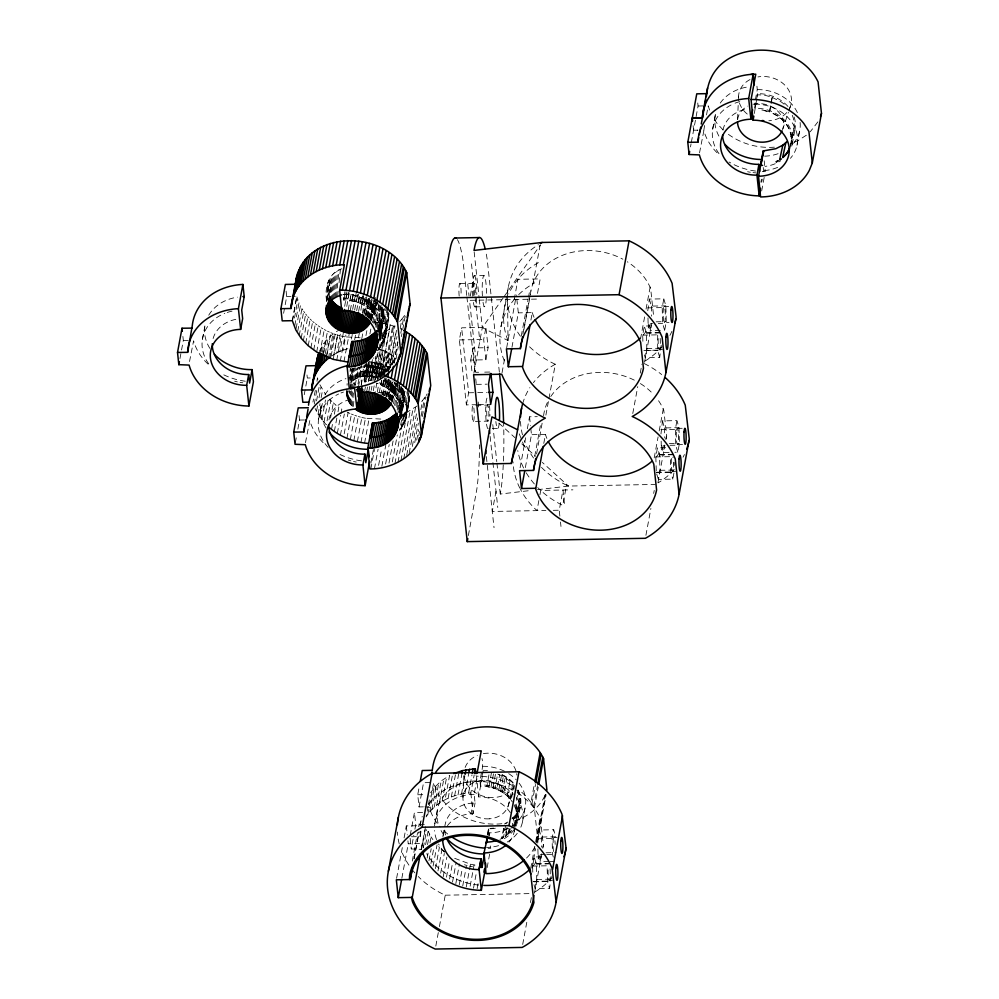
<?xml version="1.0" encoding="UTF-8"?>
<svg xmlns="http://www.w3.org/2000/svg" width="999" height="999" viewBox="0 0 999 999"><rect width="100%" height="100%" fill="white"/><g stroke="black" fill="none" stroke-linecap="round" stroke-linejoin="round"><path stroke-width="0.75" stroke-dasharray="5 3.75" d="M379.308 336.076C381.256 326.498 377.085 317.083 381.518 307.605C384.078 314.872 382.792 323.301 378.122 329.433M401.511 387.3C405.107 395.492 403.584 405.569 397.627 412.262M516.958 790.296C522.127 799.874 519.63 812.587 511.263 819.555M377.535 350.524C401.186 327.31 371.391 291.283 343.194 294.755L343.544 298.813C364.56 297.227 388.786 318.269 379.133 340.11M378.971 330.344C383.903 324.001 385.339 315.222 382.754 307.617L380.057 322.153M379.258 382.829C394.006 387.624 406.393 404.158 400.474 419.83M399.6 411.763C404.533 405.407 405.969 396.628 403.384 389.023L400.686 403.559M353.821 401.448L353.271 407.417C348.589 403.234 345.716 396.665 347.065 390.372M379.695 338.886L380.232 335.976C386.276 330.095 389.635 321.503 388.748 313.062L386.051 327.61M400.037 416.071C403.134 401.024 390.659 387.075 376.798 383.266L375.05 392.694M406.805 411.101L405.094 421.303L399.662 430.344L402.36 415.796C407.48 410.04 410.177 402.16 409.378 394.468L406.805 411.101L409.503 396.566M403.446 396.016L399.937 417.482M326.636 300.874C324.325 288.424 328.471 272.64 341.895 268.756M346.74 393.968L347.153 383.554M462.974 797.427L463.886 775.936M737.574 119.206L738.298 102.323M738.361 100.787L738.561 96.179M326.71 301.673L327.522 284.041M346.815 395.179L347.003 390.646M346.978 396.391L347.24 390.384M327.06 300.412L327.859 282.705M327.36 299.8L328.284 281.381M347.227 397.59L347.577 390.147M327.809 299.638L328.821 280.095M347.565 398.788L347.939 391.396M328.196 302.947L329.458 278.846M348.002 399.962L348.464 391.158M328.746 303.396L330.182 277.635M348.514 401.123L349.126 390.247M349.625 380.257L350.299 368.132M329.545 300.861L331.006 276.473M350.362 379.22L350.999 368.556M349.113 402.26L349.762 391.458M330.244 301.411L331.905 275.362M351.76 369.031L350.874 382.829C357.492 375.437 368.831 373.988 377.834 377.36L383.529 350.487L378.721 349.126L373.651 376.173M349.8 403.371L350.599 391.121M350.699 389.585L351.298 380.394L349.825 377.822M411.401 836.75L420.067 836.65L420.666 831.118M331.119 300.499L332.904 274.3M351.748 381.905L352.697 368.044M350.562 404.433L351.523 390.746M351.636 389.235L352.172 381.63L351.298 380.394M332.055 299.625L333.978 273.301M352.684 381.031L353.584 368.643M351.386 405.469L352.547 390.372M352.672 388.861L353.134 382.817L352.172 381.63M333.054 298.813L335.14 272.377M353.683 380.219L354.657 367.782M530.369 294.742L530.444 293.931A62.375 51.586 10.5 0 1 622.852 259.203M352.297 406.468L353.421 392.957M334.116 298.064L336.363 271.503M354.745 379.47L355.744 367.669M327.297 285.414L327.709 292.345L330.669 298.988M335.252 297.365L337.662 270.704M355.881 378.771L356.818 368.406M379.695 332.942C381.83 313.586 361.576 299.213 343.706 300.037L344.892 291.546M336.426 296.728L339.011 269.98M357.055 378.146L358.067 367.732M337.662 296.166L338.424 288.711M339.048 282.754L340.434 269.33M358.291 377.572L359.365 367.132M359.565 377.085L360.714 366.608M360.876 376.66L362.113 366.158M362.237 376.298L363.536 365.784M363.611 376.024L365.197 363.986M365.022 375.811L366.695 363.773M366.446 375.686L368.219 363.624M367.882 375.636L370.217 360.552M517.17 792.694A62.375 51.586 10.5 0 1 540.559 819.43L543.344 845.279A62.375 51.586 10.5 0 1 542.882 847.389M653.433 314.348L650.649 288.499A62.375 51.586 10.5 0 0 627.26 261.763M666.021 439.148L666.695 435.389L663.786 410.302A62.375 51.586 10.5 0 0 656.78 398.301M528.171 490.771L500.274 494.043L501.123 488.811A77.285 10.44 88.9 0 0 503.646 424.2M369.318 375.649L372.028 359.078M370.766 375.749L373.863 357.679M532.792 872.189L532.604 866.058L534.19 856.98L542.882 856.817M551.123 876.111L549.625 888.261L535.152 888.523L536.738 879.445L536.263 863.673L534.19 856.98M642.881 341.258L642.694 335.127L644.28 326.049L652.971 325.886M661.213 345.179L659.715 357.33L645.229 357.592L646.815 348.514L646.341 332.742L644.28 326.049M659.715 357.33L657.654 350.637L657.704 331.83M656.256 470.716L655.831 456.93L657.417 447.852L666.108 447.689M659.964 470.317L674.437 470.042L672.851 479.133L658.378 479.395L659.964 470.317L659.49 454.545L657.417 447.852M347.103 292.782L344.305 308.142M349.2 292.919L346.403 308.291M348.251 309.89L351.298 293.157M366.508 361.626L363.823 376.161L364.335 381.443L366.433 381.481L369.031 366.908L377.385 368.057L387.1 371.853M371.141 367.033L368.531 381.618L366.433 381.481M370.891 380.407L373.226 367.27M372.215 375.924L375.724 356.356M488.936 774.849L486.85 786.538A33.629 27.81 10.5 0 0 480.556 786.113C478.633 776.835 484.665 767.894 481.98 758.578M487.375 834.877L488.711 827.609L487.799 834.64M537.737 843.106L539.235 830.019L553.721 829.744L555.769 836.775L541.283 837.05L539.235 830.019M548.776 861.463L540.084 861.625L541.433 854.307M647.777 310.739L649.325 299.088L663.811 298.813L665.846 305.844L666.271 321.641L664.66 330.419L661.763 330.469M553.346 857.142L552.522 854.332L552.097 838.523L553.721 829.744M660.314 330.507L650.174 330.694L651.523 323.376M664.66 330.419L662.612 323.389L662.187 307.592L663.811 298.813M660.963 433.978L662.462 420.891L676.947 420.616L678.995 427.647L679.42 443.444L677.797 452.222L674.899 452.285M669.105 452.385L663.311 452.497L664.66 445.179M677.797 452.222L675.749 445.204L675.324 429.395L676.947 420.616M179.957 358.591L183.329 340.422L182.505 332.804M189.535 361.501L193.594 340.846A58.479 48.364 10.5 0 0 209.478 365.409M202.397 339.398L204.895 325.924M283.604 313.286L286.701 296.628L286.039 290.534M292.332 320.679L296.815 296.428L292.482 296.516M292.432 321.116L296.815 296.428M294.48 318.069L297.852 299.887L296.915 296.878M294.78 325.574L299.001 302.847L297.852 299.887M296.141 328.484L300.362 305.769L299.001 302.847M297.714 331.331L301.935 308.616L300.362 305.769M299.213 335.614L303.708 311.376L301.935 308.616M301.186 338.299L305.682 314.061L303.708 311.376M303.346 340.884L307.842 316.646L305.682 314.061M305.694 343.369L310.19 319.131L307.842 316.646M308.216 345.729L312.699 321.491L310.19 319.131M310.889 347.964L315.384 323.726L312.699 321.491M295.329 442.769L296.728 435.189M297.852 429.133L299.538 420.042L298.876 413.948M304.233 394.692L307.33 378.034L306.993 374.987M313.711 350.05L318.206 325.811L315.384 323.726M316.683 352.01L321.178 327.772L318.206 325.811M319.78 353.808L324.275 329.57L321.178 327.772M321.166 351.923C321.753 341.983 330.756 335.464 338.361 330.369M305.469 442.644L309.815 420.467A58.479 48.364 10.5 0 0 325.686 445.042M315.309 390.409L312.949 402.085M316.983 381.318L317.445 377.847L318.107 380.082M322.352 352.36L324.038 343.269M322.989 355.444L327.485 331.206L324.275 329.57M314.26 404.021L317.357 387.35M323.726 352.922L325.974 340.796M316.533 400.924L319.63 384.253L325.512 394.393M325.299 353.584L328.109 338.436M326.298 356.93L330.794 332.692L327.485 331.206M323.976 422.302L328.471 398.052L330.819 400.537L326.323 424.775L321.815 419.705L316.496 411.413L317.62 405.344M319.018 397.777L320.991 387.175M327.048 354.383L330.419 336.213M318.069 414.26L320.03 403.658M321.154 397.59L322.565 390.022M328.421 358.354L332.917 334.116M329.707 358.229L334.203 333.991L330.794 332.692M318.606 419.018L321.104 405.557M319.842 417.033L322.927 400.362M331.069 356.406L335.564 332.168M343.706 300.037L345.055 292.769M321.815 419.705L325.474 400.012M332.005 355.806L333.878 354.608L338.087 331.88M333.191 359.353L337.687 335.115L334.203 333.991M345.679 294.792L346.216 291.883M345.729 298.851L347.078 291.583M333.878 354.608L336.813 352.959L340.472 333.266M348.176 294.967L348.713 292.058M347.927 299.001L349.275 291.72M336.738 360.302L341.221 336.064L337.687 335.115M336.813 352.959L339.897 351.486L343.256 333.304M350.112 299.25L351.186 293.444M340.322 361.064L344.817 336.825L361.563 337.874M351.998 300.749L353.334 293.469M339.897 351.486L343.082 350.187L345.891 335.04M350.337 310.252L352.085 300.824L350 300.462M352.285 299.625L353.683 292.782M330.519 418.044L333.329 402.897L330.819 400.537M352.647 309.365L355.781 292.844M355.594 296.253L356.131 293.344M331.518 429.37L332.642 423.301M334.328 414.223L336.014 405.132L333.329 402.897M343.956 361.638L349.188 333.916M358.154 302.547L356.094 301.748L357.442 294.48M354.67 309.94L356.168 301.86M356.543 300.711L357.63 294.892M358.004 296.928L358.541 294.018M358.092 302.41L359.44 295.142M334.34 431.468L336.875 417.832M337.999 411.763L338.836 407.23L336.014 405.132M351.461 339.023L352.297 334.478M356.655 310.627L359.503 295.267M358.629 301.423L359.702 295.604M358.604 311.401L361.451 296.054M360.651 302.222L361.738 296.416M337.312 433.416L340.684 415.234M340.959 413.723L341.808 409.178L338.836 407.23M354.645 339.785L355.494 335.239M362.674 298.664L363.211 295.754M363.286 296.765L360.739 310.926L369.593 307.842L376.248 302.073M362.625 303.134L363.711 297.327M362.325 313.249L365.459 296.79M364.535 304.146L365.884 296.878M340.409 435.214L344.343 414.011M350.574 380.095L352.772 368.181M358.466 337.687L359.303 333.154M350.212 387.537L353.833 368.019M364.335 312.962L367.195 297.502M366.371 305.257L367.632 297.939M365.771 315.447L367.257 307.367M378.821 322.153L374.388 313.973L367.245 307.168L368.868 298.439M344.18 433.828L348.114 412.624L346.815 411.963M361.775 338.823L362.887 332.767M368.132 306.443L369.48 299.176M369.18 302.11L369.992 297.752M353.833 387.35L357.455 367.819M367.37 316.683L368.868 308.604M355.194 385.277L358.554 367.095M369.805 307.729L371.428 299.001M371.191 303.471L371.99 299.113M368.881 317.982L370.379 309.902M370.392 309.678L372.003 300.949M346.928 438.336L351.423 414.098L348.114 412.624M365.959 335.602L367.357 328.034M371.391 309.091L373.002 300.362M357.979 383.966L361.313 365.946M361.613 384.827L360.314 371.528L361.426 365.572M370.304 319.355L371.803 311.276M373.089 304.932L373.901 300.574M358.491 386.675L360.427 376.198L359.453 367.095M372.877 310.527L375.299 297.44M371.616 320.804L373.114 312.724M373.164 312.475L375.587 299.388M374.887 306.481L375.699 302.123M350.337 439.635L354.832 415.397L351.423 414.098M360.314 371.528L362.937 371.528L364.061 365.522M369.905 333.991L371.016 327.972M374.25 312.025L375.874 303.296M361.226 384.89L364.847 365.372M372.839 322.302L374.325 314.223M374.388 313.973L376.823 300.886M375.524 313.599L377.947 300.499M373.938 323.863L375.437 315.784M373.439 366.121L366.87 365.684L364.173 380.219L370.741 380.656L373.439 366.121L381.955 368.281L387.862 371.016M364.335 381.443L366.87 365.684M375.174 324.126L376.423 317.395M376.523 317.12L379.096 302.135M353.821 440.771L358.316 416.533L354.832 415.397M362.937 371.528L366.596 371.715L368.269 362.712M375.224 325.162L375.786 322.165L386.65 323.888L395.042 326.486M378.146 309.84L379.22 304.021M364.985 382.629L368.881 361.601M363.823 376.161L366.308 376.198L369.006 361.663L381.331 363.798L390.422 367.719M375.799 327.123L377.297 319.043M377.41 318.756L380.407 302.347M366.358 380.257L369.056 365.709M364.685 390.896L365.434 386.863M379.583 311.626L380.931 304.345M376.798 327.46L378.047 320.716M378.621 318.606L381.318 304.071M377.422 329.171L378.671 322.44M366.308 376.198L368.806 376.373L371.503 361.825M379.408 320.367L382.105 305.831M368.369 381.68L372.54 359.153M380.894 313.474L381.98 307.655M357.367 441.708L361.85 417.47L358.316 416.533M366.783 391.046L367.532 387M366.596 371.715L370.242 372.103L372.477 360.09M378.034 330.057L379.433 322.552M378.284 332.655L379.533 325.924M379.732 325.624L382.43 311.089M379.021 331.718L379.77 327.684M382.08 315.384L383.416 308.104M380.582 323.963L383.279 309.428M379.383 332.13L380.045 328.821M368.806 376.373L371.303 376.673L373.988 362.125M379.47 332.105L382.817 314.61M368.881 391.296L369.88 385.914M380.969 325.786L383.666 311.251M379.583 334.628L382.667 318.107M381.218 327.622L384.727 308.616M371.665 380.557L376.398 355.032M379.682 337.212L381.83 325.574M381.331 329.458L384.028 314.922M379.845 338.424L384.003 316.745M380.407 336.688L383.841 318.569M360.951 442.47L365.447 418.231L383.641 419.205M370.242 372.103L373.876 372.677L378.609 347.153M379.72 341.146L383.054 323.127M384.003 319.343L386.426 306.256M371.216 390.309L371.965 386.263M372.914 381.031L375.612 366.496M378.633 378.334L373.776 377.098L376.473 362.55M379.033 348.938L381.73 334.39M384.74 321.378L387.162 308.291M380.394 347.265L383.092 332.717M374.3 382.255L383.491 332.704L394.967 325.836L385.776 375.399M385.327 323.439L388.024 308.891M381.618 345.517L384.315 330.981M373.264 390.771L374.513 384.041M375.324 380.07L377.759 366.983M385.764 325.512L388.461 310.976M376.223 377.659L378.908 363.112M382.717 343.706L385.414 329.158M364.585 443.044L369.081 418.806M390.197 324.837L381.006 374.388L377.46 373.439L386.65 323.888M383.666 341.833L386.363 327.285M386.176 329.695L388.873 315.16M384.465 339.897L387.162 325.349M377.522 378.796L379.42 368.619L375.312 367.607M385.114 337.924L388.836 317.245M377.385 380.781L388.648 319.318M378.896 376.885L381.331 363.798M380.07 376.548L381.406 369.28L380.407 375.224M377.285 392.033L378.783 383.953L376.723 383.154M380.607 375.549L381.955 368.281M380.332 379.145L389.51 329.595M381.531 376.236L383.691 364.598M379.233 392.807L381.543 380.369M382.617 374.55L383.429 370.179L381.481 369.405M381.281 383.641L381.818 380.731M382.904 374.912L383.978 369.093M383.404 375.849L392.32 327.797M384.652 372.789L386.001 365.522M380.869 395.03L383.641 379.632M384.49 375.512L393.681 325.961M383.254 384.553L384.066 380.182M384.403 386.401L386.026 377.672M382.954 394.655L384.453 386.576L380.731 384.727M406.68 409.016C405.469 396.69 396.391 386.388 385.552 381.106L386.089 378.196M387.437 370.929L388.249 366.571M385.164 385.552L386.513 378.284M370.916 462.987L373.401 449.587M388.274 373.301L396.066 331.256M389.285 369.318L396.528 330.269M370.841 468.943L374.463 449.425M384.715 395.716L387.824 378.908M387.724 382.255L388.261 379.358M387 386.663L388.349 379.395M391.695 365.06L396.99 336.538M386.401 396.853L387.887 388.773M400.749 410.552C400.399 401.648 395.03 393.606 387.874 388.574L389.498 379.857M388.761 387.862L390.109 380.582M389.81 383.516L390.359 380.607M393.831 362.699L397.727 341.683M400.224 328.172L401.898 319.156L405.582 314.098L402.247 332.118M374.463 468.756L378.084 449.238M393.993 363.286L397.889 342.257M388.249 396.74L389.498 390.01M390.434 389.135L392.058 380.407M396.054 358.728L398.276 346.715M400.786 333.204L403.846 316.683M391.82 384.877L392.357 381.98M389.51 399.388L391.009 391.308M391.021 391.084L392.632 382.355M401.411 336.626L401.973 333.616M392.02 390.497L393.631 381.768M378.609 465.372L381.668 448.851M390.934 400.774L392.432 392.694M393.718 386.338L394.53 381.98M393.506 391.933L395.117 383.204M392.245 402.21L393.743 394.13M393.793 393.881L396.216 380.794M395.517 387.887L396.328 383.529M394.88 393.431L396.765 383.254M381.855 466.296L385.751 445.279M393.469 403.708L394.955 395.629M395.017 395.379L397.714 380.831M396.153 395.005L398.576 381.918M397.202 389.523L398.014 385.164M394.568 405.269L396.066 397.19M397.302 396.628L400 382.08M395.804 405.532L397.053 398.801M397.152 398.526L399.575 385.439M398.776 391.246L399.588 386.875M385.614 464.036L389.223 444.518M396.678 407.18L397.927 400.449M398.039 400.174L401.036 383.753M400.212 393.032L401.298 387.212M397.177 410.214L398.676 402.135M399.25 400.025L401.948 385.477M398.301 409.228L399.3 403.846M399.45 403.559L402.147 389.011M400.037 401.773L402.734 387.237M388.998 463.086L393.169 440.571M401.523 394.88L402.609 389.061M398.551 412.312L399.8 405.582M399.163 412.712L400.162 407.33M400.362 407.03L403.059 392.495M399.65 413.124L400.399 409.091M401.211 405.369L404.046 389.523M399.563 416.421L401.448 406.243M399.975 415.297L400.474 412.599M401.598 407.192L404.295 392.657M400.212 416.034L403.296 399.513M401.848 409.028L405.082 391.471M392.295 461.963L397.302 434.94M400.849 415.709L402.46 406.98M401.96 410.876L404.657 396.328M400.736 418.369L404.632 398.164M401.036 418.094L404.47 399.975M404.632 400.749L406.243 392.02M405.369 402.784L407.792 389.697M401.024 428.671L403.721 414.135M394.93 463.661L404.12 414.11L417.082 405.994M405.956 404.845L408.653 390.297M402.247 426.923L404.945 412.387M406.393 406.93L409.091 392.382M403.346 425.112L406.044 410.564M404.295 423.239L406.993 408.691M405.094 421.303L409.465 398.651M405.744 419.33L409.278 400.724M398.014 462.187L408.941 402.772M400.961 460.551L410.139 411.001M403.758 458.753L412.949 409.203M406.693 455.307L415.596 407.255M409.178 453.209L416.97 411.163M412.325 446.466L417.619 417.944M414.735 442.607L418.356 423.089M420.854 409.578L422.527 400.562L425.512 396.541M416.683 440.134L418.631 429.62M421.128 416.108L424.475 398.089M418.706 436.051L419.53 431.543M422.315 416.533L425.936 397.003M477.023 404.695L466.383 404.895L459.378 339.935L461.625 327.822L485.926 327.36L488.111 347.664L485.864 359.777L470.741 360.065L472.215 373.763M470.304 296.004L473.251 280.132M470.741 360.065L472.989 347.952L488.111 347.664M466.383 404.895L468.631 392.782L461.625 327.822M473.863 373.251L482.317 327.61L479.32 299.825M485.864 359.777L483.678 339.485L485.926 327.36M396.603 878.308L402.709 845.391M404.096 837.911L406.318 825.936L420.292 825.674L420.354 824.862A62.375 51.586 10.5 0 1 422.227 816.433M500.961 326.798L508.454 286.401M401.86 878.208L408.241 843.805L407.917 840.821M410.227 835.251L414.448 812.524L424.563 812.412M423.389 806.855L419.056 806.93L417.732 794.754L419.418 785.664M468.369 535.539L476.823 489.26A77.285 10.44 88.9 0 0 479.545 444.942M425.187 829.682L421.541 849.375L411.263 848.95L413.786 835.314M414.91 829.257L415.759 824.712L414.448 812.524M419.056 806.93L423.539 782.692L430.769 782.567M514.21 299.5L517.957 279.308L540.184 278.883L537.25 294.755M502.047 372.714L505.057 356.418M506.668 347.764L515.846 297.989M412.3 861.063L417.57 832.642M418.668 826.66L419.23 823.663M413.923 859.065L418.918 832.142M420.03 826.161L420.854 821.665M414.185 858.591L419.18 831.655M420.242 834.128L420.804 831.093M420.067 836.65L421.191 830.581M511.95 347.277L518.331 312.862L516.396 295.005M428.109 806.318L426.136 816.92C435.552 801.785 453.446 793.693 470.841 792.969L474.213 774.787M428.384 804.807L430.07 795.716M421.103 849.525L422.215 843.543L408.241 843.805M421.403 848.825L425.899 824.587L415.759 824.712M427.872 814.335L433.666 782.504C442.058 812.899 477.472 828.783 506.98 822.914M429.807 811.85L434.29 787.612L441.196 780.906L449.575 775.486L445.079 799.724M423.314 847.839L426.685 829.657M431.93 809.49L436.413 785.251M425.599 844.742L428.121 831.106L427.36 829.133M521.266 336.114L528.209 298.713M528.483 297.215L529.308 292.732M434.228 807.242L438.723 783.004M427.535 844.617L429.508 834.015L428.121 831.106M522.902 334.128L530.944 290.734M524 329.158L529.82 297.739M518.693 294.618A85.277 70.529 10.5 0 1 532.966 283.791L540.184 244.83M436.713 805.144L441.196 780.906M427.16 858.066L428.559 850.486M429.957 842.919L431.081 836.85L429.508 834.015M496.028 491.258L492.282 511.463L545.879 510.464M434.827 823.688L437.325 810.226M439.348 803.184L443.843 778.945M428.946 860.826L431.193 848.713M530.919 320.092L532.305 312.612L518.331 312.862M442.145 801.373L446.64 777.135M430.931 863.511L434.016 846.84M433.104 866.083L437.038 844.879M448.151 798.251L452.647 774.013M435.452 868.556L439.385 847.352L437.812 845.703M443.156 835.289L445.142 824.512A33.554 27.747 10.5 0 1 473.002 803.009L475.074 802.909L474.15 794.33L476.648 780.868L475.999 774.799M451.336 796.94L455.831 772.702M437.974 870.916L441.908 849.699L439.385 847.352M454.632 795.803L459.128 771.565M440.659 873.138L444.318 853.446M458.017 794.842L461.95 773.638M443.219 876.735L446.865 857.042M520.117 467.682L525.661 437.749M527.322 428.783L529.545 416.808L537.3 416.658M461.488 794.068L464.847 775.898M446.478 877.172L449.562 860.501M435.814 946.053L438.299 932.591M439.41 926.61L445.242 895.191L443.306 894.305A85.277 70.529 10.5 0 1 418.256 876.51M525.362 467.594L531.468 434.677L530.669 427.235M465.01 793.493L468.943 772.277M449.575 878.958L452.659 862.299M468.593 793.094L471.965 774.912M452.51 882.105L456.168 862.412M534.69 456.431L540.796 423.514M455.831 883.578L459.478 863.885M536.588 453.958L542.42 421.516M447.427 825.711A33.554 27.747 10.5 0 1 471.004 813.773L473.189 803.084M545.891 415.122L548.663 400.162M548.938 398.663L555.319 364.248L553.396 363.374A85.277 70.529 10.5 0 1 528.346 345.579M459.24 884.864L462.05 869.717M471.191 813.86L473.076 813.686L475.074 802.909M482.817 771.802L480.394 784.889A35.09 29.021 10.5 0 1 511.101 798.101M543.781 443.394L545.442 434.415L531.468 434.677M510.289 812.637A33.629 27.81 10.5 0 0 478.558 796.877L483.241 771.565M462.724 885.988L466.371 866.295M466.271 886.925L470.492 864.197L454.582 858.291M538.861 500.524L536.987 510.626L534.003 507.779A85.277 70.529 10.5 0 1 520.404 489.248M539.935 494.755L540.734 490.434L572.914 489.835M470.154 886.163L474.075 864.959L477.709 865.521M488.923 786.9L486.85 786.538L495.005 788.611L497.627 773.95L503.321 776.523L509.94 781.206L513.936 785.501L511.238 800.049C505.719 793.094 497.552 788.536 488.923 786.9L491.533 772.277M490.984 787.362L493.681 772.826M473.501 888.236L476.585 871.578M492.944 787.824L495.629 773.288M477.147 888.611L478.271 882.554M487.949 834.864L489.298 827.597L489.335 828.408A34.603 28.621 10.5 0 0 493.606 828.096M497.702 774.075L499.65 774.849L496.953 789.397A33.629 27.81 10.5 0 1 512.287 801.86M488.686 835.788L489.223 832.879A39.96 33.054 10.5 0 0 509.952 827.459M498.788 790.109L501.486 775.561L499.65 774.849M500.624 791.071L503.321 776.523L506.793 778.696L504.095 793.243M487.137 867.656L490.172 851.273M502.422 792.294L505.119 777.759M559.865 516.121L559.228 510.214L562.974 490.022L564.722 506.256M507.242 795.753L509.94 781.206M541.483 467.382A85.277 70.529 10.5 0 0 566.533 485.177L562.787 505.382A85.277 70.529 10.5 0 1 541.383 491.046L537.749 487.587M503.621 828.321L501.735 838.498A33.629 27.81 10.5 0 1 499.95 839.322M512.15 818.493L513.848 816.932L511.151 831.468L501.735 838.498L504.145 828.171M510.014 798.551L512.699 784.003M506.705 827.846L505.082 836.575L506.643 835.476L507.979 828.208M505.594 836.4L507.205 827.671M509.178 828.483L508.091 834.302L509.453 833.041A33.629 27.81 10.5 0 0 511.863 830.294M508.566 834.09L509.378 829.732M509.453 833.041L510.264 828.671M515.996 814.035L513.299 828.571C520.804 817.931 512.774 804.982 518.369 793.681M516.583 811.7L519.28 797.165M514.972 825.449L519.667 800.674M514.26 831.505L514.997 827.472M515.247 826.123L519.517 804.183M517.694 820.991L520.392 806.443M522.465 821.977L525.162 807.429M536.775 842.569L537.762 839.684L534.353 808.141L530.956 802.447L534.565 782.929M531.918 803.908L535.539 784.39M533.616 806.705L537.512 785.689M534.353 808.141L538.249 787.125M530.706 868.481L535.414 843.044M535.689 841.545L540.409 816.121M536.138 842.382L544.767 795.828L545.966 793.019M531.967 868.081L535.576 848.626M536.962 841.146L540.846 820.191M537.062 841.071L545.691 794.517M537.762 839.684L546.116 794.642M522.689 944.442L527.122 920.504M530.444 902.547L531.555 896.565M534.477 893.168L541.808 853.496M542.794 848.276L543.468 844.517M640.509 339.048L644.667 316.596M646.053 309.116L650.486 285.177M632.767 413.511L637.762 386.576M640.259 373.102L641.92 364.136M644.555 362.225L651.773 323.326M690.496 146.915L691.058 143.881M691.345 142.37L698.076 106.006L697.589 101.448M704.557 125.512L703.82 130.507A58.479 48.364 10.5 0 0 719.742 155.245M706.518 114.91L708.204 105.819L709.927 111.051M699.525 152.847L703.858 130.669M712.662 129.221L715.159 115.759M654.208 457.854L658.091 436.913M659.19 430.931L663.636 406.98M645.916 535.314L650.898 508.379M653.671 493.419L654.233 490.422M657.979 482.542L664.909 445.129M791.795 146.066A35.09 29.021 10.5 0 0 754.932 108.204L755.119 101.236M755.381 99.775L757.267 89.598L756.668 83.441M754.932 108.204L757.629 93.656A35.09 29.021 10.5 0 1 789.597 108.441M754.345 113.461L757.629 93.656M769.48 111.801L761.388 109.853L769.542 111.925L770.816 104.533M771.091 103.072L772.165 97.253L766.071 95.592A33.629 27.81 10.5 0 0 759.789 94.88L757.791 94.88M769.542 111.925L771.428 101.748M771.703 100.3L772.165 97.253M760.876 182.218L761.438 179.183M761.713 182.218L762.274 179.196M761.675 190.971L764.71 174.588M791.358 142.033L794.055 127.497M792.232 144.293L794.929 129.758M797.002 145.292L799.699 130.744M375.062 376.498L380.344 349.488M376.461 376.885L381.955 349.95M379.17 377.897L385.065 351.099L383.529 350.487M380.469 378.496L386.563 351.798L385.065 351.099M382.08 377.684L388.012 352.56L386.563 351.798M377.01 302.959L371.153 320.367C374.35 312.113 369.53 302.822 362.312 298.489L363.024 295.542M384.378 374.001L389.41 353.396L388.012 352.56M392.17 400.636C394.568 392.595 389.797 384.066 382.942 379.895M384.103 380.681L384.84 377.747M386.313 371.89L390.746 354.308L389.41 353.396M364.573 300.125L365.334 297.202M385.202 381.531L385.964 378.609M387.849 371.316L392.008 355.282L390.746 354.308M382.155 394.955L382.904 392.095L390.222 389.248L396.878 383.479M365.609 301.011L366.77 296.666M386.238 382.43L387.013 379.52M390.109 367.919L393.206 356.306L392.008 355.282M363.062 313.149L363.836 310.277M383.304 395.979L384.465 391.683M366.596 301.96L367.382 299.076M387.225 383.366L388.411 379.046M392.357 364.61L394.33 357.405L393.206 356.306M364.148 314.098L365.347 309.79M384.777 395.504L385.976 391.196M367.495 302.959L368.706 298.651M388.124 384.365L389.335 380.057M394.168 362.849L395.379 358.541L394.33 357.405M365.159 314.985L366.82 309.215M368.331 303.996L369.967 298.289M385.789 396.391L387.45 390.621M388.961 385.402L390.197 381.118M369.093 305.07L370.754 299.4M389.722 386.476L391.383 380.806M366.096 315.809L368.231 308.566M386.725 397.215L388.861 389.972M369.78 306.169L371.566 300.212M390.409 387.575L392.195 381.618M366.958 316.571L369.593 307.842M388.024 396.528L390.222 389.248M370.379 307.305L372.177 301.386M391.009 388.711L392.807 382.792M367.732 317.27L370.879 307.043M388.361 398.676L391.508 388.449M370.891 308.466L373.176 301.111M391.521 389.872L393.806 382.517M368.431 317.932L372.115 306.181M389.061 399.338L392.744 387.587M371.316 309.64L374.076 300.886M391.945 391.046L394.705 382.292M369.031 318.531L374.438 302.135M389.66 399.937L393.893 386.65M392.295 392.245L395.067 383.554M369.842 318.169L375.174 301.973M390.472 399.575L395.804 383.379M369.842 320.005L375.811 301.823M390.934 400.012L396.441 383.241M370.666 318.993L375.886 303.122M391.296 400.399L396.99 383.117M370.929 319.368L376.336 303.009M391.558 400.774L397.227 383.741M371.104 319.717L376.685 302.909M391.733 401.123L397.465 383.966M370.691 321.491L376.973 302.772M391.808 401.461L397.639 384.378M508.004 806.443L514.348 787.587M782.542 129.758L788.398 112.35M788.885 110.901L790.346 106.543M319.418 351.311L322.29 345.854M544.767 795.828C538.723 808.828 526.073 817.831 512.487 821.59M426.211 395.504L427.135 393.906M817.894 121.878L810.226 131.806M430.631 792.682L434.29 787.612M503.159 297.964L482.317 327.61L508.004 340.547L507.492 291.795M504.02 296.728L540.397 244.98M514.722 298.863L511.85 302.447A85.277 70.529 10.5 0 0 503.146 357.804L504.258 360.751M399.762 321.516L401.898 319.156M421.665 401.511L422.527 400.562M400.861 417.382L402.36 415.796M806.355 135.227L797.951 140.622L790.359 143.844M502.26 838.348L503.446 837.587L506.143 823.039L507.779 822.027M538.436 262.65L536.7 263.586A85.277 70.529 10.5 0 0 518.469 278.659L515.596 282.255A85.277 70.529 10.5 0 0 508.741 293.906M532.966 283.791L534.69 282.842M555.319 364.248L553.596 365.197A85.277 70.529 10.5 0 0 533.404 382.642M383.491 332.704L378.971 334.465M404.12 414.11L399.6 415.871M343.082 350.187L348.651 348.426M506.668 822.876L504.433 823.963M382.904 392.095L378.072 392.794M342.982 294.618L353.022 294.767L362.312 298.489M537.474 489.685L568.468 486.063L655.344 484.44M774.4 147.178C757.529 148.489 740.134 143.556 726.773 133.104M698.076 106.006L705.319 105.882M693.593 130.245L697.926 130.17L693.593 130.245L693.094 125.687M472.752 296.278A15.597 2.11 88.9 0 1 474.238 275.749L483.891 275.574A15.597 2.11 88.9 0 1 486.426 294.23M459.84 283.554L474.488 283.279M286.701 296.628L291.034 296.541M536.451 299.088L469.505 300.337L476.086 361.276M475.062 306.868L484.727 306.693M649.325 299.088L651.373 306.106L665.846 305.844M664.06 306.581L668.668 306.493M647.702 307.867L662.187 307.592M656.143 321.828L666.271 321.641M664.335 322.652A8.042 1.086 88.9 0 0 665.122 310.901A8.042 1.086 88.9 0 0 663.236 310.302A8.042 1.086 88.9 0 0 664.335 322.652L669.005 322.565M647.976 317.919L648.126 323.664L652.472 323.576M658.266 323.476L662.612 323.389M646.341 332.742L660.826 332.467M646.353 333.191L660.839 332.917M642.694 335.127L657.18 334.852M459.378 339.935L483.678 339.485M646.815 348.514L661.301 348.239M659.402 349.588L662.474 349.525M657.642 350.174L643.156 350.449L657.654 350.637M478.646 372.252L475.611 372.302L472.989 347.952M484.69 372.14L490.746 372.028M360.427 376.198L359.053 376.223A43.856 36.276 10.5 0 0 348.451 377.859M307.33 378.034L310.214 377.972M476.398 384.365L486.988 384.178M468.631 392.782L476.223 392.632M477.747 392.607L486.863 392.445M478.533 404.67L490.684 404.445M475.911 405.294L487.624 405.082M473.251 421.416A8.042 1.086 88.9 0 0 474.038 409.665A8.042 1.086 88.9 0 0 472.152 409.078A8.042 1.086 88.9 0 0 473.251 421.416L487.962 421.153A8.042 1.086 88.9 0 0 488.686 409.403A8.042 1.086 88.9 0 0 486.8 408.803A8.042 1.086 88.9 0 0 487.899 421.153M492.345 428.596L497.864 428.496M662.462 420.891L664.51 427.922L678.995 427.647M677.197 428.384L683.341 428.271M660.839 429.67L675.324 429.395M669.28 443.643L679.42 443.444M677.547 444.455L683.678 444.343M661.151 441.158L661.276 445.467L664.16 445.417M669.954 445.304L675.749 445.204M659.49 454.545L673.963 454.27M659.502 454.995L673.975 454.72M655.831 456.93L670.317 456.668L670.791 472.44L672.851 479.133M672.552 471.391L675.624 471.341M656.293 472.252L670.779 471.99M656.318 472.702L670.791 472.44M553.296 510.327L559.228 510.214M476.648 780.868L475.262 780.893A43.856 36.276 10.5 0 0 438.299 823.925M417.732 794.754L426.411 794.592M474.15 794.33L472.777 794.355A43.856 36.276 10.5 0 0 434.565 825.948M424.837 806.83L429.283 807.192A58.479 48.364 10.5 0 0 440.197 826.96M553.97 837.512L557.042 837.462M537.612 838.798L552.097 838.523M546.053 852.771L556.193 852.584M537.887 848.85L538.049 854.595L545.279 854.457M546.728 854.432L552.522 854.332M550.224 861.438L554.57 861.35M536.263 863.673L549.288 863.423M536.276 864.123L549.3 863.885M532.604 866.058L547.09 865.796L547.564 881.568L549.625 888.261M536.738 879.445L551.211 879.17M549.325 880.519L552.397 880.469M533.066 881.38L547.552 881.118M547.564 881.568L533.091 881.842L535.152 888.523M445.242 895.191L530.556 893.593M183.329 340.422L190.572 340.334M299.538 420.042L306.78 419.955M762.649 171.603L765.271 171.603L764.21 160.827M488.099 848.301L490.734 848.301L490.272 843.668M367.033 366.895L369.031 366.908M762.849 171.616L763.673 171.616L763.186 167.058M372.127 321.965L375.786 322.165M371.303 376.673L373.776 377.098M470.492 864.197L474.075 864.959M341.221 336.064L344.817 336.825M373.876 372.677L377.46 373.439M361.85 417.47L365.447 418.231M352.085 300.824L356.094 301.748M772.239 97.39L781.33 102.01A33.629 27.81 10.5 0 1 785.913 105.894M383.366 370.042L385.264 370.904M566.533 485.177L568.468 486.063L542.32 462.412M360.102 303.321L367.245 307.168M383.304 380.07L385.552 381.106M400.399 328.746L401.685 329.408M387.874 388.574L384.453 386.576M442.807 850.449L444.592 851.922M498.838 423.089L514.935 437.649M521.828 443.881L535.501 456.243M723.076 129.92L717.07 123.451L712.687 116.858M355.294 385.052L353.134 382.817M530.956 802.447L529.233 800.112A58.479 48.364 10.5 0 0 519.53 790.459M431.081 836.85L432.879 839.622M315.135 408.504L316.496 411.413M514.26 804.832L515.671 808.228M519.255 433.841L521.965 440.571M522.502 441.92L524.125 445.966M508.004 340.547L506.893 337.6A85.277 70.529 10.5 0 1 507.067 298.052M644.405 354.92L645.229 357.592M656.73 474.05L658.378 479.395M532.305 312.612L532.542 313.411A62.375 51.586 10.5 0 0 534.652 318.669M545.442 434.415L545.679 435.214A62.375 51.586 10.5 0 0 546.878 438.386M422.215 843.543L422.452 844.342A62.375 51.586 10.5 0 0 423.651 847.514M648.126 323.664L650.174 330.694M661.276 445.467L663.311 452.497M538.049 854.595L540.084 861.625M516.67 773.663L516.858 775.049M464.085 775.649L464.273 777.035A26.623 22.015 10.5 0 0 486.825 797.065A26.623 22.015 10.5 0 0 514.635 785.776M560.501 522.027L560.976 526.461M529.545 416.808L530.506 425.736M499.375 372.19L487.2 259.44A77.285 10.44 88.9 0 0 485.689 251.136M474.163 251.973L479.158 298.276M492.782 424.575L496.778 461.625M496.94 463.161L500.274 494.043M471.491 263.898L474.887 295.367M475.062 296.89L479.82 341.084M490.109 436.413L497.777 507.504M467.757 284.091L469.031 295.904M486.363 456.618L494.03 527.697M466.733 295.417L462.899 259.89A77.285 10.44 88.9 0 0 457.392 239.635M466.908 296.965L475.074 372.652M475.736 378.821L476.236 383.454M470.841 792.969L473.076 813.686M410.114 838.286L411.263 848.95M406.318 825.936L407.28 834.864M489.223 832.879L489.522 835.963M478.558 796.877L476.535 776.186L479.158 776.198A58.479 48.364 10.5 0 1 513.736 786.4M674.213 462.387L674.3 465.447M664.51 427.922L664.785 437.974M651.373 306.106L651.635 316.171M541.283 837.05L541.558 847.102M245.279 381.231A58.479 48.364 10.5 0 1 221.079 373.464M209.852 348.364A43.856 36.276 10.5 0 1 205.332 323.688M208.741 315.209A43.856 36.276 10.5 0 1 237.45 297.14M242.769 382.779A43.856 36.276 10.5 0 1 240.047 382.405M237.337 381.88A43.856 36.276 10.5 0 1 234.665 381.218M208.741 363.886A43.856 36.276 10.5 0 1 224.775 313.349M227.223 312.462A43.856 36.276 10.5 0 1 232.317 311.076M213.112 338.524A33.554 27.747 10.5 0 1 236.463 319.23M673.438 462.187A8.042 1.086 88.9 0 1 672.777 471.178A8.042 1.086 88.9 0 1 671.39 465.834A8.042 1.086 88.9 0 1 671.827 455.944M672.939 457.055A8.042 1.086 88.9 0 1 673.051 457.729M666.57 436.151A62.375 51.586 10.5 0 1 665.834 439.31M663.623 445.429A62.375 51.586 10.5 0 1 654.208 459.078M543.581 415.734A62.375 51.586 10.5 0 1 547.976 401.286M550.761 396.541A62.375 51.586 10.5 0 1 635.988 381.019M640.396 383.566A62.375 51.586 10.5 0 1 653.696 394.63M684.415 454.533A85.277 70.529 10.5 0 1 683.054 457.192M674.288 469.58A85.277 70.529 10.5 0 1 658.116 482.867M533.541 458.004A85.277 70.529 10.5 0 1 524.288 440.659M522.477 434.815A85.277 70.529 10.5 0 1 520.529 421.453M522.614 403.883A85.277 70.529 10.5 0 1 529.895 387.6M644.13 363.511A85.277 70.529 10.5 0 1 661.663 374.563M519.867 488.199A85.277 70.529 10.5 0 1 513.049 461.85M534.365 483.941A85.277 70.529 10.5 0 1 525.861 472.165M523.613 467.994A85.277 70.529 10.5 0 1 517.757 450.574M671.89 331.368A85.277 70.529 10.5 0 1 669.917 335.389M662.175 346.616A85.277 70.529 10.5 0 1 643.93 361.688M520.392 336.201A85.277 70.529 10.5 0 1 507.392 299.65M507.417 295.192A85.277 70.529 10.5 0 1 538.361 244.655M660.189 338.436A8.042 1.086 88.9 0 1 659.914 348.514A8.042 1.086 88.9 0 1 658.466 346.403A8.042 1.086 88.9 0 1 658.378 335.801M473.826 295.754A8.042 1.086 88.9 0 1 473.826 285.227A8.042 1.086 88.9 0 1 475.274 285.339A8.042 1.086 88.9 0 1 475.624 295.904M459.178 296.029A8.042 1.086 88.9 0 1 459.165 285.602A8.042 1.086 88.9 0 1 460.589 285.389A8.042 1.086 88.9 0 1 461.014 295.754M478.234 401.998A77.285 10.44 88.9 0 1 478.683 408.891M476.66 298.251A15.597 2.11 88.9 0 1 473.051 299.925M474.238 275.749A15.597 2.11 88.9 0 1 476.773 294.405M486.313 298.077A15.597 2.11 88.9 0 1 482.704 299.75M482.405 296.091A15.597 2.11 88.9 0 1 483.891 275.574M488.211 428.683A15.597 2.11 88.9 0 1 485.676 410.027A15.597 2.11 88.9 0 1 488.474 399.163M489.51 405.656A15.597 2.11 88.9 0 1 489.91 416.208M499.213 423.251A15.597 2.11 88.9 0 1 495.854 421.553M650.486 323.626A62.375 51.586 10.5 0 1 641.071 337.275M382.467 307.467A34.603 28.621 10.5 0 1 378.933 329.932M403.097 388.886A34.603 28.621 10.5 0 1 399.563 411.338M366.895 366.084A34.603 28.621 10.5 0 1 385.739 370.229M361.488 460.851A58.479 48.364 10.5 0 1 338.349 453.646M326.074 427.997A43.856 36.276 10.5 0 1 321.541 403.321M324.962 394.83A43.856 36.276 10.5 0 1 345.929 378.621M356.256 462.025A43.856 36.276 10.5 0 1 353.559 461.513M350.886 460.851A43.856 36.276 10.5 0 1 348.251 460.052M328.159 447.415A43.856 36.276 10.5 0 1 338.624 394.006M340.984 392.982A43.856 36.276 10.5 0 1 343.431 392.083M328.933 419.842A33.554 27.747 10.5 0 1 352.684 398.851M780.606 160.839A35.09 29.021 10.5 0 1 778.908 161.9M775.249 163.711A35.09 29.021 10.5 0 1 765.047 166.396M794.143 116.995A35.09 29.021 10.5 0 1 789.16 141.209M790.371 145.742A33.629 27.81 10.5 0 0 771.49 112.712L778.633 116.558A33.629 27.81 10.5 0 1 790.696 145.467M800.137 122.452A39.96 33.054 10.5 0 1 790.009 146.865M778.121 153.696A39.96 33.054 10.5 0 1 763.76 156.194M757.267 89.598A39.96 33.054 10.5 0 1 798.076 114.186M754.582 104.146A39.96 33.054 10.5 0 1 792.282 122.865A39.96 33.054 10.5 0 1 790.421 158.329M777.622 167.382A39.96 33.054 10.5 0 1 763.548 170.642M755.544 171.054A58.479 48.364 10.5 0 1 729.083 162.013M789.173 109.091A26.623 22.015 10.5 0 0 791.395 98.364L791.208 96.965A26.623 22.015 10.5 0 0 757.941 76.923M786.725 112.575A26.623 22.015 10.5 0 1 768.83 120.779M747.252 114.061A26.623 22.015 10.5 0 1 739.098 101.736M738.536 97.565A26.623 22.015 10.5 0 1 750.399 79.371M792.269 115.285A33.629 27.81 10.5 0 1 789.51 138.824M752.984 104.283A23.152 19.143 10.5 0 1 775.961 109.503A23.152 19.143 10.5 0 1 782.929 128.609M737.624 119.543A23.152 19.143 10.5 0 1 747.814 106.119M718.88 136.076A43.856 36.276 10.5 0 1 715.596 113.524M720.267 103.072A43.856 36.276 10.5 0 1 747.714 86.963M755.781 172.852A43.856 36.276 10.5 0 1 753.034 172.615M750.311 172.24A43.856 36.276 10.5 0 1 747.602 171.716M719.018 153.721A43.856 36.276 10.5 0 1 732.679 104.208M735.039 103.184A43.856 36.276 10.5 0 1 740.009 101.536M722.976 130.057A33.554 27.747 10.5 0 1 746.74 109.066M550.062 868.918A8.042 1.086 88.9 0 1 549.862 879.27A8.042 1.086 88.9 0 1 548.389 877.472A8.042 1.086 88.9 0 1 548.289 866.732M552.085 877.547A85.277 70.529 10.5 0 1 534.89 891.995M414.885 872.876A85.277 70.529 10.5 0 1 412.512 870.042M408.928 865.146A85.277 70.529 10.5 0 1 401.061 849.787M399.25 843.943A85.277 70.529 10.5 0 1 397.377 832.067M540.397 854.557A62.375 51.586 10.5 0 1 530.981 868.206M478.621 885.052A62.375 51.586 10.5 0 1 426.71 853.683M428.821 803.858A62.375 51.586 10.5 0 1 512.762 790.147M553.533 851.523A8.042 1.086 88.9 0 1 553.508 838.461A8.042 1.086 88.9 0 1 555.194 844.38M534.79 847.04A58.479 48.364 10.5 0 1 525.112 859.377M514.547 829.782A33.629 27.81 10.5 0 1 508.716 842.469M512.899 817.569A33.629 27.81 10.5 0 1 514.722 826.285M514.897 806.792A33.629 27.81 10.5 0 1 514.61 825.723M515.472 804.682A35.09 29.021 10.5 0 1 515.984 826.185M514.198 829.432A35.09 29.021 10.5 0 1 500.711 840.396M518.169 790.147A35.09 29.021 10.5 0 1 511.9 820.604M495.342 828.221A35.09 29.021 10.5 0 1 488.873 828.82M483.091 770.354A35.09 29.021 10.5 0 1 487.462 770.529M502.172 774.675A35.09 29.021 10.5 0 1 513.798 783.553M519.13 783.154A39.96 33.054 10.5 0 1 511.888 826.26M482.729 766.283A39.96 33.054 10.5 0 1 504.47 771.228M508.728 773.638A39.96 33.054 10.5 0 1 516.121 779.657M516.433 797.702A39.96 33.054 10.5 0 1 519.567 829.782M517.245 833.341A39.96 33.054 10.5 0 1 507.255 842.007M498.613 845.654A39.96 33.054 10.5 0 1 486.525 847.427M480.032 780.831A39.96 33.054 10.5 0 1 513.424 794.193M465.134 767.457A26.623 22.015 10.5 0 1 477.272 755.406M483.404 753.608A26.623 22.015 10.5 0 1 515.984 770.903M447.739 834.028A58.479 48.364 10.5 0 1 442.545 829.445M517.857 790.059A34.603 28.621 10.5 0 1 511.95 820.154M501.96 774.899A34.603 28.621 10.5 0 1 514.76 785.127M442.882 837.012A33.554 27.747 10.5 0 1 444.73 830.294M443.668 834.714A43.856 36.276 10.5 0 1 441.046 830.544M472.477 866.695A43.856 36.276 10.5 0 1 469.767 866.17M467.095 865.521A43.856 36.276 10.5 0 1 464.473 864.722M444.38 852.072A43.856 36.276 10.5 0 1 438.561 844.005M436.551 839.635A43.856 36.276 10.5 0 1 434.54 830.531M445.492 834.989A33.554 27.747 10.5 0 1 444.73 829.732M489.298 818.818L487.862 818.88A23.152 19.143 10.5 0 1 464.96 790.521A23.152 19.143 10.5 0 1 504.345 789.035A23.152 19.143 10.5 0 1 489.298 818.818M676.373 432.105A8.042 1.086 88.9 0 0 677.472 444.455A8.042 1.086 88.9 0 0 678.271 432.704A8.042 1.086 88.9 0 0 676.373 432.105"/><path stroke-width="1.5" d="M370.142 322.577C351.411 353.821 300.487 308.529 341.608 294.892M361.763 386.301L362.337 392.22C403.234 389.635 413.386 447.714 367.794 448.251L369.817 468.943C391.521 469.118 415.084 456.855 421.541 435.015L430.731 385.464L427.322 353.921C422.165 343.818 413.486 335.801 403.608 330.382M326.111 312.562L326.436 305.507M326.348 314.985L326.748 305.969M326.598 316.183L327.085 305.756M326.948 317.382L327.597 304.071M327.372 318.556L328.221 302.422M327.884 319.717L328.846 302.622M328.484 320.854L329.695 300.799M187.637 352.347L187.8 349.837A58.479 48.364 10.5 0 1 236.164 308.803L238.411 308.679L242.907 284.44L240.659 284.565A58.479 48.364 10.5 0 0 192.295 325.599L187.637 352.347L177.522 352.472L178.833 364.66L189.098 365.085A58.479 48.364 10.5 0 0 248.089 406.019L248.913 406.019L253.409 381.78L252.098 369.618L250.749 369.642A43.856 36.276 10.5 0 1 214.448 354.32M369.618 461.413L365.135 485.651L364.298 485.651A58.479 48.364 10.5 0 1 305.319 444.705L295.042 444.28L293.731 432.105L303.858 431.98L304.021 429.458A58.479 48.364 10.5 0 1 352.385 388.424L354.633 388.299L356.868 409.016L354.782 409.115A33.554 27.747 10.5 0 0 326.636 437.587A33.554 27.747 10.5 0 0 360.801 464.91L362.899 464.935L364.897 454.158L362.799 454.145A33.554 27.747 10.5 0 1 328.509 425.062M329.171 321.953L330.569 300.524M760.589 188.287L759.178 195.854L758.353 195.854A58.479 48.364 10.5 0 1 699.375 154.907L689.098 154.483L687.787 142.308L697.901 142.183L698.076 139.66A58.479 48.364 10.5 0 1 746.428 98.639L748.676 98.514L753.171 74.276L750.923 74.401M280.894 308.679L291.009 308.491C291.908 281.755 319.468 264.161 344.38 264.797L339.685 290.122L341.708 310.814C382.605 308.229 392.757 366.308 347.165 366.845L349.188 387.537C370.891 387.699 394.455 375.437 400.911 353.609L410.102 304.058L406.693 272.515C385.489 227.397 300.687 229.583 295.504 284.253L285.377 284.44L280.894 308.679L282.205 320.866L292.332 320.679L295.866 330.007L301.186 338.299L308.216 345.729L316.683 352.01L333.191 359.353L347.602 362.025M308.616 402.16L302.834 402.272L301.523 390.085L311.638 389.897C312.075 376.773 319.543 364.498 330.182 357.055M316.183 364.86L316.134 365.659L306.006 365.846L301.523 390.085M432.405 769.517C438.549 715.471 522.402 713.823 543.543 758.591L546.94 790.134M702.584 115.26L702.397 117.882L692.27 118.069L692.607 121.116M706.942 92.832C713.086 38.774 796.94 37.138 818.081 81.906L821.478 113.449L812.299 162.999L809.327 170.354A58.479 48.364 10.5 0 1 761.6 196.928L760.576 196.928L758.553 176.236L763.248 150.924L775.873 148.701L782.829 145.167L786.688 141.808M329.932 323.027L331.543 300.224L335.864 304.67L341.308 308.167L338.424 329.932M330.769 324.063L332.505 301.411M534.04 895.379L533.366 899.15A62.375 51.586 10.5 0 1 475.786 939.322A62.375 51.586 10.5 0 1 412.475 898.213L412.237 897.402L398.251 897.664L396.328 879.794L410.302 879.545L410.377 878.733A62.375 51.586 10.5 0 1 464.572 835.426A62.375 51.586 10.5 0 1 530.581 873.301L530.869 874.063M522.315 366.471L508.341 366.733L506.418 348.863L520.392 348.601L520.454 347.802A62.375 51.586 10.5 0 1 574.662 304.495A62.375 51.586 10.5 0 1 640.659 342.37L643.456 368.219A62.375 51.586 10.5 0 1 585.864 408.379A62.375 51.586 10.5 0 1 522.552 367.27L530.082 324.575M535.464 488.274L521.478 488.536L519.555 470.666L533.528 470.417L533.603 469.605A62.375 51.586 10.5 0 1 587.799 426.298A62.375 51.586 10.5 0 1 653.808 464.173L656.593 490.022A62.375 51.586 10.5 0 1 599.013 530.194A62.375 51.586 10.5 0 1 535.701 489.073L543.231 446.378M331.668 325.062L333.541 302.547M332.642 326.011L334.665 303.646M333.691 326.91L335.864 304.67M334.79 327.747L337.138 305.644M357.292 391.471L357.605 388.524M335.951 328.534L338.474 306.556M391.321 402.897C385.202 415.434 367.407 417.17 356.581 409.952L357.417 402.622M358.092 396.753L359.103 387.962L361.938 389.573L359.053 411.338M337.163 329.27L339.86 307.392M357.792 410.676L360.489 388.798M339.722 330.544L342.595 310.302M360.352 411.95L363.224 391.708M316.308 363.037L318.756 353.009M341.059 331.081L344.343 309.465M361.688 412.487L364.735 392.42M511.388 463.461L511.613 462.062A85.277 70.529 10.5 0 1 543.606 419.056L545.342 418.119L543.406 417.245A85.277 70.529 10.5 0 1 502.285 375.599L501.76 374.213L473.588 374.737L483.216 463.986L511.388 463.461L521.59 408.204M556.081 902.047L555.856 903.483A85.277 70.529 10.5 0 1 523.863 946.49L522.127 947.427L435.252 949.05L433.329 948.176A85.277 70.529 10.5 0 1 420.379 828.196L422.115 827.247L508.991 825.624L510.914 826.498A85.277 70.529 10.5 0 1 552.047 868.143L556.081 902.047L566.058 848.188L562.025 814.285A85.277 70.529 10.5 0 0 520.904 772.639L518.968 771.765L432.092 773.376L430.369 774.325A85.277 70.529 10.5 0 0 397.402 824.65M566.058 848.188L565.834 849.625A85.277 70.529 10.5 0 1 563.96 856.767M679.083 494.355L675.274 459.016A85.277 70.529 10.5 0 0 634.14 417.37L632.217 416.496L633.94 415.547A85.277 70.529 10.5 0 0 665.933 372.552L662.125 337.212A85.277 70.529 10.5 0 0 621.003 295.567L619.068 294.693L440.959 298.014L467.245 541.62L645.354 538.299L647.09 537.362A85.277 70.529 10.5 0 0 679.083 494.355L689.285 439.061L685.252 405.157A85.277 70.529 10.5 0 0 665.534 377.847M665.933 372.552L676.148 317.245L672.115 283.341A85.277 70.529 10.5 0 0 630.981 241.708L629.058 240.834L542.182 242.445L473.988 250.424L474.925 246.016A77.285 10.44 88.9 0 1 485.152 248.763M342.432 331.543L345.916 310.002M363.062 412.949L366.546 391.421M343.831 331.943L347.527 310.464M364.46 413.349L368.156 391.87M345.242 332.255L349.151 310.826M365.871 413.661L369.78 392.245L371.428 392.52L367.307 413.911M364.61 362.287L369.305 336.963L376.998 330.856C370.729 337.962 361.226 341.458 351.86 341.533L347.165 366.845M396.391 413.611C390.085 419.792 381.268 422.889 372.49 422.939L367.794 448.251M487.1 836.325L486.6 842.132A33.629 27.81 10.5 0 0 496.178 840.659M177.522 352.472L182.005 328.234L192.133 328.109M178.833 364.66L179.395 361.626M242.907 284.44L244.218 296.578L241.721 310.04L242.645 318.619L240.647 329.395L238.561 329.483A33.554 27.747 10.5 0 0 210.427 357.967A33.554 27.747 10.5 0 0 244.593 385.289L246.678 385.302L248.676 374.538L246.578 374.513A33.554 27.747 10.5 0 1 212.3 343.681M252.098 369.618L249.6 383.092L248.676 374.538M291.196 305.869L296.79 275.662M291.009 308.491L297.677 272.752M294.305 294.143L298.788 269.905M295.629 291.371L300.125 267.133M297.165 288.686L301.661 264.448M298.913 286.101L303.409 261.863M300.849 283.629L305.344 259.39M302.984 281.268L307.48 257.03M305.307 279.033L309.79 254.795M307.792 276.948L312.287 252.71M310.439 274.987L314.935 250.749M313.249 273.189L317.732 248.951M316.183 271.553L320.679 247.315M319.268 270.08L323.751 245.841M322.452 268.781L326.948 244.543M293.731 432.105L298.226 407.867L308.341 407.742M325.761 267.657L330.244 243.419M329.146 266.708L333.641 242.47M332.617 265.946L337.113 241.708M311.825 387.275L317.42 357.068M303.858 431.98L306.094 419.855M306.656 416.833L308.067 409.253M311.638 389.897L318.306 354.158M314.935 375.549L319.143 352.822M316.258 372.777L319.905 353.084M336.151 265.372L340.647 241.134M317.794 370.092L320.891 353.434M319.543 367.507L322.065 353.883M339.735 264.997L344.23 240.759M321.478 365.035L323.451 354.433M323.614 362.674L325.025 355.107M343.356 264.797L347.852 240.559M325.936 360.452L326.773 355.906M339.685 290.122L342.307 290.122L351.498 240.559M341.708 310.814L342.207 308.117M342.307 290.122L345.966 290.309L355.157 240.759M345.966 290.309L349.613 290.697L358.803 241.146M349.613 290.697L353.246 291.271L362.425 241.721M400.911 353.609L397.502 322.078C389.485 306.493 373.614 296.066 356.843 292.033L366.021 242.482M360.377 292.982L369.568 243.431M349.263 366.77L353.946 341.458M363.861 294.106L373.052 244.555M351.323 366.583L356.019 341.258M353.371 366.283L358.067 340.959M367.27 295.417L376.448 245.854M355.369 365.871L360.065 340.559M357.342 365.359L362.025 340.047M370.579 296.89L379.77 247.34M359.253 364.735L363.948 339.423M361.101 364.023L365.796 338.698M373.788 298.526L382.979 248.976M356.868 409.016L358.853 398.239L357.929 389.66L358.491 386.675M362.887 363.199L367.582 337.887M351.86 341.533L349.325 357.292L349.188 356.069L357.367 355.095L365.422 352.285L368.107 337.737M376.885 300.337L386.076 250.774M366.246 361.276L370.929 335.964M365.422 352.285L368.743 350.324L371.441 335.776M367.794 360.177L372.49 334.865M362.337 392.22L362.837 389.523M369.255 358.991L373.938 333.678M379.857 302.285L389.036 252.735M368.743 350.324L371.715 348.014L374.413 333.479M370.604 357.729L375.299 332.417M371.865 356.393L373.863 345.629L377.759 339.648L375.761 350.412M371.241 348.226L374.3 345.392L377.172 330.519M373.014 354.995L375.012 344.218M382.679 304.383L391.87 254.832M374.051 353.521L376.049 342.757M374.3 345.392L376.448 342.507L378.072 333.778M374.962 351.998L376.96 341.221M376.436 348.788L378.184 339.36M376.985 347.128L378.234 340.397M385.364 306.618L394.543 257.055M387.874 308.978L397.053 259.415M390.222 311.451L399.4 261.9M392.382 314.036L401.561 264.485M368.032 450.749L365.809 462.712L364.897 454.158M372.49 422.939L369.955 438.698L373.077 422.927L373.114 423.738M394.106 316.371L403.284 266.82M369.892 448.176L374.575 422.864M395.067 317.832L404.258 268.281M371.953 447.989L376.648 422.664M396.765 320.642L405.944 271.079M374.001 447.689L378.696 422.377M397.502 322.078L406.693 272.515M421.541 435.015L418.131 403.484C411.85 391.196 400.499 382.068 387.899 376.823L388.736 372.315M375.999 447.277L380.694 421.965M377.972 446.765L382.654 421.453M391.208 378.296L393.431 366.283M379.882 446.153L384.578 420.829M381.73 445.429L386.426 420.117M394.418 379.945L398.601 357.417M398.738 359.315L399.575 354.807M383.516 444.605L388.211 419.293M399.937 356.493L401.598 347.49M402.16 344.48L406.618 320.454M407.167 317.457L408.841 308.441M370.379 437.475L377.997 436.513L386.051 433.691L388.736 419.143M385.239 443.693L389.922 418.381L395.929 413.823L391.233 439.135M397.515 381.743L406.705 332.18M386.875 442.682L391.558 417.37M386.051 433.691L389.373 431.73L392.07 417.195M388.424 441.583L393.119 416.271M389.885 440.397L394.568 415.084M400.487 383.691L409.665 334.141M389.373 431.73L392.345 429.42L395.042 414.885M392.495 437.799L394.493 427.035L399.063 419.43L397.065 430.194M391.87 429.632L394.93 426.81L397.352 413.711M393.643 436.401L395.641 425.624M403.309 385.789L412.5 336.238M394.68 434.927L396.678 424.163M394.93 426.81L397.078 423.913L398.426 416.633M395.592 433.404L397.59 422.627M398.401 419.855L398.901 417.17M396.391 431.83L398.389 421.054M398.514 421.615L399.013 418.931M397.614 428.534L399.113 420.454M405.994 388.024L415.172 338.461M408.504 390.384L417.682 340.821M410.851 392.857L420.03 343.306M413.012 395.442L422.19 345.891M414.735 397.789L423.913 348.226M415.696 399.238L424.887 349.687M417.395 402.048L426.573 352.485M418.131 403.484L427.322 353.921M440.959 298.014L450.624 246.466A77.285 10.44 88.9 0 1 456.206 238.336M418.569 442.382L419.405 437.874M419.368 440.721L419.917 437.712M420.567 437.912L423.626 421.391M424.175 418.381L428.633 394.355M429.195 391.358L429.745 388.349M388.386 871.19L398.364 817.332M490.459 373.539L488.499 384.14L490.684 404.445L492.932 392.32L490.896 373.476M398.251 897.664L401.586 879.707M420.267 781.118L422.227 770.516L432.355 770.329M467.245 541.62L467.807 538.586M483.216 463.986L491.945 416.858L517.632 429.795M410.302 879.545L412.525 867.569M431.506 774.874L432.067 771.84M422.115 827.247L432.092 773.376M508.341 366.733L511.675 348.776M412.237 897.402L420.279 854.02M520.392 348.601L522.614 336.638M461.95 773.638L462.512 770.604L475.337 768.731L475.824 773.288M465.134 774.375L465.971 769.829M521.478 488.536L524.812 470.579M468.943 772.277L469.505 769.255M472.252 773.401L473.089 768.855M474.5 773.276L475.337 768.731M477.085 773.214L481.231 750.873L480.207 750.873A58.479 48.364 10.5 0 0 435.764 772.177M533.528 470.417L535.751 458.441M442.732 840.509A33.554 27.747 10.5 0 0 477.023 869.58L478.946 869.592L481.106 858.828L482.03 867.382L480.681 867.407M422.477 852.384C431.106 876.173 456.855 890.171 481.343 890.321L479.108 869.592L481.106 858.828M486.176 843.368L486.988 838.998M524.3 860.089A58.479 48.364 10.5 0 1 487.062 873.613L486.038 873.613L484.016 852.921L487.4 837.774M482.03 867.382L484.527 853.908L483.179 853.945A43.856 36.276 10.5 0 1 446.878 838.611M483.891 872.139L484.453 869.105M481.343 890.321L485.839 866.083L485.514 863.036M508.991 825.624L518.968 771.765M619.068 294.693L629.058 240.834M534.852 781.43L540.134 752.896M535.814 782.879L541.096 754.357M537.787 784.19L542.794 757.155M538.811 784.115L543.543 758.591M552.572 869.567L562.562 815.696M687.787 142.308L696.765 93.831L706.892 93.644L706.33 96.666M689.098 154.483L689.66 151.461M703.021 112.25L707.517 88.012M697.901 142.183L698.751 137.637M699.312 134.615L700.711 127.035M701.273 124.001L705.769 99.7M758.553 176.236A33.629 27.81 10.5 0 0 789.16 147.84A33.629 27.81 10.5 0 0 753.096 120.192L751.073 99.5L755.768 74.188L754.745 74.188A58.479 48.364 10.5 0 0 702.559 115.422L702.397 117.944L692.27 118.069M722.564 135.265A33.554 27.747 10.5 0 0 756.855 164.348L758.94 164.36L756.942 175.137L754.857 175.125A33.554 27.747 10.5 0 1 720.691 147.802A33.554 27.747 10.5 0 1 748.838 119.318L750.911 119.218L752.659 109.79M753.096 120.192L753.845 116.159M760.988 165.222L763.248 150.924M760.564 165.459L763.835 150.911M780.132 159.715L781.181 158.791L779.632 159.89L782.829 145.167M789.51 148.764A33.629 27.81 10.5 0 1 785.689 154.783L782.629 157.605L785.801 142.857M346.678 332.505L350.799 311.114M348.127 332.679L352.46 311.313M368.743 414.086L373.089 392.719M349.563 332.779L354.121 311.426M370.192 414.185L374.75 392.832M351.011 332.804L355.469 312.874M371.64 414.21L376.099 394.28M352.447 332.742L357.105 312.812M373.077 414.148L377.734 394.218M353.871 332.617L358.728 312.662M374.5 414.023L379.008 395.504M355.282 332.405L359.965 313.861M375.911 413.823L380.244 396.69M356.655 332.13L361.151 314.972M377.285 413.536L381.78 396.378M358.017 331.78L362.674 314.573M378.646 413.186L382.917 397.415M359.328 331.356L363.748 315.534M379.957 412.762L383.966 398.389M360.602 330.856L364.335 317.869M381.231 412.262L385.377 397.839M361.838 330.294L365.671 317.257M382.467 411.7L386.301 398.663M363.012 329.658L366.521 318.019M383.641 411.064L387.15 399.425M364.136 328.971L367.282 318.731M384.765 410.377L387.912 400.137M365.209 328.209L367.969 319.393M385.839 409.615L388.599 400.799M366.208 327.397L368.556 320.005M386.838 408.803L389.185 401.423M367.145 326.523L368.943 320.954M387.774 407.929L389.573 402.36M368.007 325.612L369.38 321.403M388.636 407.018L390.01 402.809M368.806 324.638L369.73 321.815M389.435 406.044L390.359 403.221M409.115 306.943L410.102 304.058M820.504 116.334L821.478 113.449M376.448 342.507L378.122 339.373M397.078 423.913L398.751 420.791M396.903 426.298L397.977 424.762M371.715 348.014L373.863 345.629M392.345 429.42L394.493 427.035M783.104 157.405L783.99 156.344A33.629 27.81 10.5 0 0 789.822 147.402M368.244 350.499L369.792 349.4M388.873 431.905L390.422 430.806M540.447 243.394L542.182 242.445M364.885 352.422L366.608 351.511M385.514 433.841L387.237 432.917M453.708 773.576L462.512 770.604M761.138 165.447L762.637 165.384M762.362 159.453L761.013 159.478A43.856 36.276 10.5 0 1 724.712 144.143M455.02 238.024L479.32 237.562M242.832 296.603L244.218 296.578M356.556 389.697L357.929 389.66M488.374 392.407L492.932 392.32M368.306 449.25L366.958 449.275A43.856 36.276 10.5 0 1 328.983 432.03M751.073 99.5L753.696 99.5A58.479 48.364 10.5 0 1 803.77 123.426L808.89 131.456L812.299 162.999M480.944 858.815L479.021 858.803A33.554 27.747 10.5 0 1 446.653 838.423M368.231 443.431C353.846 442.27 339.722 436.7 328.846 427.135M353.246 291.271L356.843 292.033M384.49 375.512L387.899 376.823M355.419 409.153L356.581 409.952M753.171 74.276L754.32 84.89M758.94 164.36L759.715 171.491M748.676 98.514L750.911 119.218M756.942 175.137L759.178 195.854M499.537 373.738L502.534 401.548A77.285 10.44 88.9 0 1 503.596 422.739M489.448 430.319L489.785 433.366M485.714 450.524L486.038 453.571M368.469 450.761L369.131 456.855M409.465 879.557L409.565 875.436A63.674 52.672 10.5 0 1 466.208 834.29L470.179 834.302A63.674 52.672 10.5 0 1 530.269 869.667L533.928 902.459A63.674 52.672 10.5 0 1 478.034 940.384L474.063 940.371A63.674 52.672 10.5 0 1 412.512 901.822L411.388 897.414M362.899 464.935L365.135 485.651M238.411 308.679L240.647 329.395M246.678 385.302L248.913 406.019M182.005 328.234L182.342 331.281M486.6 842.132L486.638 842.944M352.485 342.332L352.447 341.521L349.787 356.868M651.723 461.438A62.375 51.586 10.5 0 1 548.289 441.496M689.06 440.497A85.277 70.529 10.5 0 1 686.7 449.038M520.554 417.008A85.277 70.529 10.5 0 1 522.614 403.883M675.923 318.681A85.277 70.529 10.5 0 1 674.899 323.002M495.541 417.894A15.597 2.11 88.9 0 1 497.315 397.377A15.597 2.11 88.9 0 1 499.463 419.88M640.259 338.074A62.375 51.586 10.5 0 1 535.152 319.692M394.255 416.72A34.603 28.621 10.5 0 1 392.669 417.857M381.543 422.677A34.603 28.621 10.5 0 1 379.483 423.101M308.516 405.219A58.479 48.364 10.5 0 1 348.589 365.409M782.08 130.881A23.152 19.143 10.5 0 1 763.835 142.133L762.399 142.183A23.152 19.143 10.5 0 1 737.499 121.94M763.848 120.704A26.623 22.015 10.5 0 1 762.187 120.504M752.697 117.545A26.623 22.015 10.5 0 1 751.248 116.783M528.496 870.566A62.375 51.586 10.5 0 1 483.816 885.414M484.453 848.101A58.479 48.364 10.5 0 1 451.536 836.8M506.093 845.067A33.629 27.81 10.5 0 1 484.016 852.921M777.996 160.901L776.273 161.813L777.996 160.901M679.058 458.903A8.042 1.086 88.9 0 0 680.157 471.241A8.042 1.086 88.9 0 0 680.943 459.49A8.042 1.086 88.9 0 0 679.058 458.903M684.053 431.968A8.042 1.086 88.9 0 0 685.139 444.305A8.042 1.086 88.9 0 0 685.938 432.555A8.042 1.086 88.9 0 0 684.053 431.968M670.903 310.165A8.042 1.086 88.9 0 0 672.002 322.502A8.042 1.086 88.9 0 0 672.789 310.751A8.042 1.086 88.9 0 0 670.903 310.165M665.908 337.088A8.042 1.086 88.9 0 0 667.007 349.438A8.042 1.086 88.9 0 0 667.807 337.687A8.042 1.086 88.9 0 0 665.908 337.088M555.831 868.031A8.042 1.086 88.9 0 0 556.93 880.369A8.042 1.086 88.9 0 0 557.717 868.618A8.042 1.086 88.9 0 0 555.831 868.031M560.826 841.096A8.042 1.086 88.9 0 0 561.913 853.446A8.042 1.086 88.9 0 0 562.712 841.695A8.042 1.086 88.9 0 0 560.826 841.096"/></g></svg>
